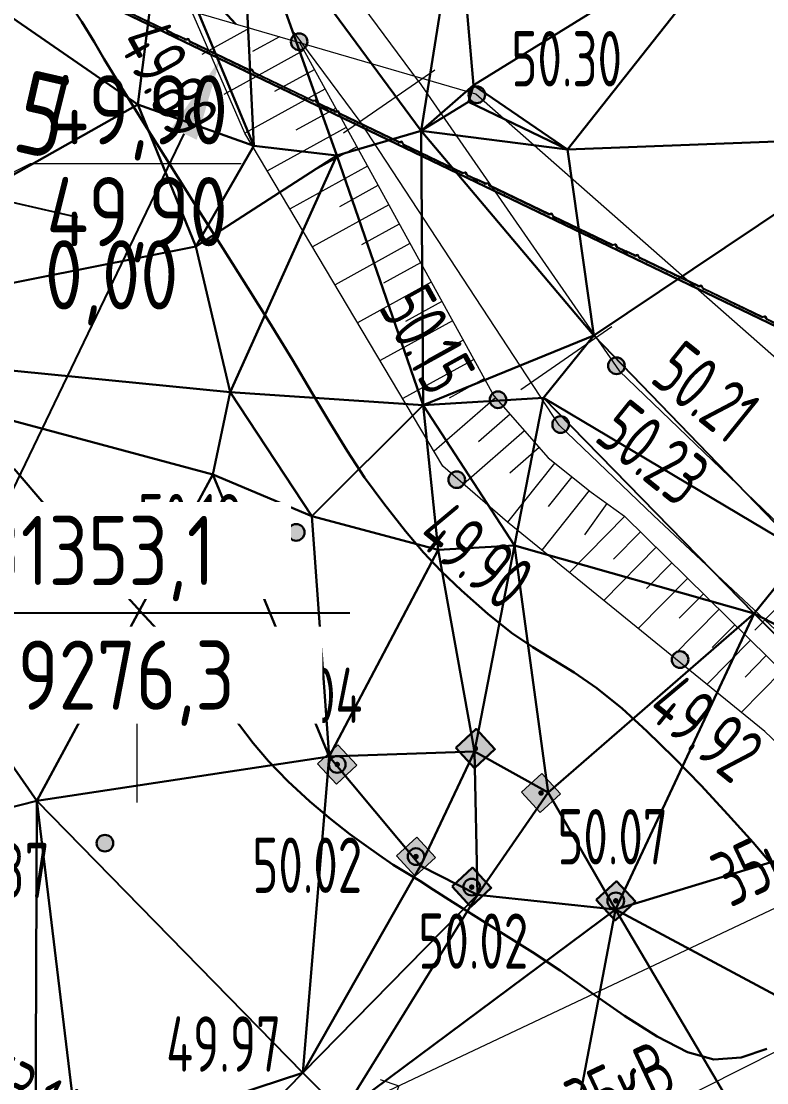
# Model space of a CAD drawing. Extents: x 1098675 to 1099684, y 381052 to 381453.
# Drawn here: x 1099297.91 to 1099311.37, y 381343.44 to 381362.6 of the extents above; entities that cross this region are included whole.
import ezdxf
from ezdxf.enums import TextEntityAlignment as Align

# ---------------------------------------------------------------- set-up
doc = ezdxf.new("R2010")
doc.units = 0
doc.header["$MEASUREMENT"] = 0
doc.set_wipeout_variables(frame=1)
doc.header["$PDMODE"] = 34
doc.header["$PDSIZE"] = -1
doc.linetypes.add('23', pattern=[3, 2, -1])
doc.linetypes.add('Территория ПС Мелитопольская$0$GOST2.303 5', pattern=[24, 20, -1.5, 1, -1.5])
doc.layers.get('0').update_dxf_attribs({"linetype": 'CONTINUOUS', "lineweight": 0})
doc.layers.get('Defpoints').update_dxf_attribs({"color": 252, "linetype": 'CONTINUOUS'})
for name, color, linetype, lineweight in [('ГП-ВП вар.1', 7, 'CONTINUOUS', 0), ('ГП-площади', 252, 'CONTINUOUS', 0), ('ГП_БЛАГОУСТРОЙСТВО_ огражднение', 5, 'ограждение2', 30), ('ГП_ТЕКСТ_размеры', 7, 'CONTINUOUS', 5), ('Разбивочный Благоустройство', 7, 'CONTINUOUS', 20), ('Съемка', 253, 'CONTINUOUS', 20), ('Тропа обхода предв.', 7, 'CONTINUOUS', 0)]:
    doc.layers.add(name, color=color, linetype=linetype, lineweight=lineweight)
for name, color, linetype in [('С_R_Мелитополь1_SRF-VIEW', 252, 'CONTINUOUS'), ('Территория ПС Мелитопольская$0$3_Осевая', 3, 'Территория ПС Мелитопольская$0$GOST2.303 5'), ('Территория ПС Мелитопольская$0$5_Заштрих', 6, 'CONTINUOUS')]:
    doc.layers.add(name, color=color, linetype=linetype)
doc.layers.add('Территория ПС Мелитопольская$0$0.3 Внутреннее ограждение', color=7, linetype='CONTINUOUS', true_color=0x93278f)
doc.styles.add('GOST 2.304', font='GOST2304A.ttf', dxfattribs={"height": 1.25})
doc.styles.add('TOPO_D431', font='GOST2304A.ttf')
doc.styles.add('txt', font='GOST2304A.ttf')
doc.styles.add('ГОСТ', font='GOST2304A.ttf', dxfattribs={"height": 2.5})
doc.styles.add('ГОСТ 2.304', font='GOST2304A.ttf')
doc.linetypes.add('ЗАБ сетка', pattern='A,2.5,["<",txt,S=1.2,R=90,X=0,Y=0],5,[">",txt,S=1.2,R=90,X=0,Y=-0.6],2.5', length=10)
doc.linetypes.add('ограждение2', pattern='A,0.25,-0.1,[132,ltypeshp.shx,S=0.1,R=0,X=-0.1,Y=0],-0.1,1', length=1.45)
doc.linetypes.add('ПОДОШВА_Дороги', pattern='A,0,[201,mapsigns2.shx,S=0.12,R=0,X=0,Y=0],-1.5', length=1.5)
doc.dimstyles.new('ISO-25', dxfattribs={"dimtxt": 1.5, "dimasz": 1.5, "dimexe": 1.25, "dimexo": 0, "dimtad": 1, "dimtxsty": 'TOPO_D431', "dimcen": 2.5, "dimazin": 0, "dimtfac": 1, "dimtmove": 0, "dimatfit": 3, "dimfxl": 1, "dimarcsym": 0})

# ---------------------------------------------------------------- blocks, each defined once
blk = doc.blocks.new('Территория ПС Мелитопольская$0$3D Панель ограждения L3030')
for p, q in [((5, -185), (5, 0)), ((5, 0), (10, 0)), ((7, -190), (34, -223)), ((10, -185), (10, 0)), ((38, -220), (11, -187)), ((5, -1460), (5, -265)), ((34, -227), (7, -260)), ((10, -1461), (10, -265)), ((11, -263), (38, -230)), ((34, -223), (38, -220)), ((34, -227), (38, -230)), ((34, -1498), (7, -1465)), ((7, -1535), (34, -1502)), ((11, -1462), (38, -1495)), ((38, -1505), (11, -1538)), ((34, -1498), (38, -1495)), ((34, -1502), (38, -1505)), ((5, -1540), (5, -2735)), ((10, -1540), (10, -2735)), ((5, -2815), (5, -3000)), ((34, -2773), (7, -2740)), ((7, -2810), (34, -2777)), ((10, -2815), (10, -3000)), ((11, -2737), (38, -2770)), ((38, -2780), (11, -2813)), ((34, -2773), (38, -2770)), ((34, -2777), (38, -2780)), ((5, -3000), (10, -3000))]:
    blk.add_line(p, q)
for centre in [(3, -25), (3, -175), (3, -275), (33, -225), (3, -425), (3, -575), (3, -725), (3, -825), (3, -975), (3, -1125), (3, -1275), (3, -1375), (3, -1450), (33, -1500), (3, -1550), (3, -1625), (3, -1725), (3, -1875), (3, -2025), (3, -2175), (3, -2275), (3, -2425), (3, -2575), (3, -2725), (3, -2825), (33, -2775), (3, -2975)]:
    blk.add_circle(centre, 2.5)
for centre, radius, start, end in [((13, -185), 7.5, 180, 219.486), ((13, -185), 2.5, 180, 219.486), ((13, -265), 7.5, 140.514, 180), ((13, -265), 2.5, 140.514, 180), ((33, -225), 2.5, 320.514, 39.486), ((33, -225), 7.5, 320.514, 39.486), ((13, -1460), 7.5, 180, 219.486), ((13, -1460), 2.5, 180, 219.486), ((33, -1500), 2.5, 320.514, 39.486), ((33, -1500), 7.5, 320.514, 39.486), ((13, -1540), 7.5, 140.514, 180), ((13, -1540), 2.5, 140.514, 180), ((13, -2735), 7.5, 180, 219.486), ((13, -2815), 7.5, 140.514, 180), ((13, -2735), 2.5, 180, 219.486), ((13, -2815), 2.5, 140.514, 180), ((33, -2775), 2.5, 320.514, 39.486), ((33, -2775), 7.5, 320.514, 39.486)]:
    blk.add_arc(centre, radius, start, end)
blk = doc.blocks.new('*U100')
at = {"layer": 'Территория ПС Мелитопольская$0$5_Заштрих'}
h = blk.add_hatch(dxfattribs=at)
h.set_pattern_fill('ANSI31', color=256)
h.set_pattern_definition([(45, (-3707.2358, -503.4625), (-2.245064, 2.245064), [])])
edge = h.paths.add_edge_path()
edge.add_line((-20, 27), (-20, -27))
edge.add_arc((-17, -27), 3, 180, 270)
edge.add_line((-17, -30), (17, -30))
edge.add_arc((17, -27), 3, 270, 360)
edge.add_line((20, -27), (20, 27))
edge.add_arc((17, 27), 3, 360, 450)
edge.add_line((17, 30), (-17, 30))
edge.add_arc((-17, 27), 3, 89.9979, 180.0021)
edge = h.paths.add_edge_path(flags=16)
edge.add_line((-18, 27), (-18, -27))
edge.add_arc((-17, -27), 1.5, 180, 270)
edge.add_line((-17, -28), (17, -28))
edge.add_arc((17, -27), 1.5, 270, 360)
edge.add_line((19, -27), (19, 27))
edge.add_arc((17, 27), 1.5, 360, 450)
edge.add_line((17, 29), (-17, 29))
edge.add_arc((-17, 27), 1.5, 90, 180)
for points in [[(-17, -30), (17, -30, 0.414214), (20, -27), (20, 27, 0.414214), (17, 30), (-17, 30, 0.414214), (-20, 27), (-20, -27, 0.414214)], [(-17, -28), (17, -28, 0.414214), (19, -27), (19, 27, 0.414214), (17, 29), (-17, 29, 0.414214), (-18, 27), (-18, -27, 0.414214)]]:
    blk.add_lwpolyline(points, format="xyb", close=True)
at = {"layer": 'Территория ПС Мелитопольская$0$3_Осевая'}
for p, q in [((-20, 0), (20, 0)), ((0, -30), (0, 30))]:
    blk.add_line(p, q, dxfattribs=at)
blk = doc.blocks.new('*U99')
at = {"xscale": -1, "rotation": 246.3533401105362}
for name, p in [('Территория ПС Мелитопольская$0$3D Панель ограждения L3030', (5494, -2416)), ('*U100', (5488, -2430)), ('Территория ПС Мелитопольская$0$3D Панель ограждения L3030', (8242, -3619)), ('*U100', (8236, -3633)), ('Территория ПС Мелитопольская$0$3D Панель ограждения L3030', (10990, -4823)), ('Территория ПС Мелитопольская$0$3D Панель ограждения L3030', (13739, -6026)), ('*U100', (10984, -4836)), ('*U100', (13733, -6040)), ('Территория ПС Мелитопольская$0$3D Панель ограждения L3030', (16487, -7229))]:
    blk.add_blockref(name, p, dxfattribs=at)
blk = doc.blocks.new('Территория ПС Мелитопольская')
at = {"layer": 'Территория ПС Мелитопольская$0$0.3 Внутреннее ограждение'}
blk.add_blockref('*U99', (681179, 587327), dxfattribs=at)
blk = doc.blocks.new('*D185')
at = {"layer": 'Defpoints', "color": 0, "linetype": 'Continuous', "lineweight": 60, "transparency": 16777216}
for p in [(1099295.239, 381364.938), (1099301.505, 381361.924), (1099274.103, 381320.995)]:
    blk.add_point(p, dxfattribs=at)
at = {"layer": 'ГП_ТЕКСТ_размеры', "color": 0, "linetype": 'Continuous', "lineweight": -2, "transparency": 16777216}
for p, q in [((1099295.239, 381364.938), (1099302.631, 381361.382)), ((1099281.019, 381319.333), (1099300.854, 381360.572)), ((1099274.103, 381320.995), (1099281.495, 381317.439))]:
    blk.add_line(p, q, dxfattribs=at)
at = {"layer": 'ГП_ТЕКСТ_размеры', "color": 0, "linetype": 'Continuous', "lineweight": 60, "transparency": 16777216}
for points in [[(1099300.629, 381360.681), (1099301.08, 381360.464), (1099301.505, 381361.924)], [(1099280.793, 381319.441), (1099281.244, 381319.224), (1099280.368, 381317.981)]]:
    blk.add_solid(points, dxfattribs=at)
at = {"layer": 'ГП_ТЕКСТ_размеры', "color": 0, "linetype": 'Continuous', "transparency": 16777216, "insert": (1099290.197, 381341.849), "char_height": 1.5, "attachment_point": 5, "rotation": 64.3129, "style": 'TOPO_D431'}
blk.add_mtext('48,76', dxfattribs=at)
blk = doc.blocks.new('*D244')
at = {"layer": 'Defpoints', "color": 0, "linetype": 'Continuous', "lineweight": 60, "transparency": 16777216}
for p in [(1099292.798, 381360.469), (1099292.12, 381359.541), (1099292.562, 381359.439)]:
    blk.add_point(p, dxfattribs=at)
at = {"layer": 'Разбивочный Благоустройство', "color": 0, "linetype": 'Continuous', "lineweight": -2, "transparency": 16777216}
for p, q in [((1099292.12, 381359.541), (1099292.635, 381361.789)), ((1099292.562, 381359.439), (1099293.078, 381361.687)), ((1099290.894, 381360.906), (1099289.432, 381361.241)), ((1099292.356, 381360.57), (1099292.798, 381360.469)), ((1099294.26, 381360.134), (1099298.927, 381359.065))]:
    blk.add_line(p, q, dxfattribs=at)
at = {"layer": 'Разбивочный Благоустройство', "color": 0, "linetype": 'Continuous', "lineweight": 60, "transparency": 16777216}
for points in [[(1099290.95, 381361.149), (1099290.838, 381360.662), (1099292.356, 381360.57)], [(1099294.316, 381360.378), (1099294.205, 381359.89), (1099292.798, 381360.469)]]:
    blk.add_solid(points, dxfattribs=at)
at = {"layer": 'Разбивочный Благоустройство', "color": 0, "linetype": 'Continuous', "lineweight": 20, "transparency": 16777216, "insert": (1099297.657, 381360.882), "char_height": 1.5, "attachment_point": 5, "rotation": 347.0924, "style": 'TOPO_D431'}
blk.add_mtext('0,5', dxfattribs=at)
blk = doc.blocks.new('Съемка')
at = {"layer": 'Съемка', "linetype": 'Continuous', "lineweight": -2}
h = blk.add_hatch(color=8, dxfattribs=at)
h.dxf.hatch_style = 1
edge = h.paths.add_edge_path()
edge.add_arc((1099302.929, 381362.234), 0.15, 0, 360)
h = blk.add_hatch(color=8, dxfattribs=at)
h.dxf.hatch_style = 1
edge = h.paths.add_edge_path()
edge.add_arc((1099302.929, 381362.234), 0.15, 0, 360)
h = blk.add_hatch(color=8, dxfattribs=at)
h.dxf.hatch_style = 1
edge = h.paths.add_edge_path()
edge.add_arc((1099306.136, 381361.277), 0.15, 0, 360)
h = blk.add_hatch(color=8, dxfattribs=at)
h.dxf.hatch_style = 1
edge = h.paths.add_edge_path()
edge.add_arc((1099306.136, 381361.277), 0.15, 0, 360)
h = blk.add_hatch(color=8, dxfattribs=at)
h.dxf.hatch_style = 1
edge = h.paths.add_edge_path()
edge.add_arc((1099308.656, 381356.384), 0.15, 0, 360)
h = blk.add_hatch(color=8, dxfattribs=at)
h.dxf.hatch_style = 1
edge = h.paths.add_edge_path()
edge.add_arc((1099308.656, 381356.384), 0.15, 0, 360)
h = blk.add_hatch(color=8, dxfattribs=at)
h.dxf.hatch_style = 1
edge = h.paths.add_edge_path()
edge.add_arc((1099306.518, 381355.769), 0.15, 0, 360)
h = blk.add_hatch(color=8, dxfattribs=at)
h.dxf.hatch_style = 1
edge = h.paths.add_edge_path()
edge.add_arc((1099306.518, 381355.769), 0.15, 0, 360)
h = blk.add_hatch(color=8, dxfattribs=at)
h.dxf.hatch_style = 1
edge = h.paths.add_edge_path()
edge.add_arc((1099307.649, 381355.322), 0.15, 0, 360)
h = blk.add_hatch(color=8, dxfattribs=at)
h.dxf.hatch_style = 1
edge = h.paths.add_edge_path()
edge.add_arc((1099307.649, 381355.322), 0.15, 0, 360)
h = blk.add_hatch(color=8, dxfattribs=at)
h.dxf.hatch_style = 1
edge = h.paths.add_edge_path()
edge.add_arc((1099305.773, 381354.326), 0.15, 0, 360)
h = blk.add_hatch(color=8, dxfattribs=at)
h.dxf.hatch_style = 1
edge = h.paths.add_edge_path()
edge.add_arc((1099305.773, 381354.326), 0.15, 0, 360)
h = blk.add_hatch(color=8, dxfattribs=at)
h.dxf.hatch_style = 1
edge = h.paths.add_edge_path()
edge.add_arc((1099302.876, 381353.375), 0.15, 0, 360)
h = blk.add_hatch(color=8, dxfattribs=at)
h.dxf.hatch_style = 1
edge = h.paths.add_edge_path()
edge.add_arc((1099302.876, 381353.375), 0.15, 0, 360)
h = blk.add_hatch(color=8, dxfattribs=at)
h.dxf.hatch_style = 1
edge = h.paths.add_edge_path()
edge.add_arc((1099309.804, 381351.077), 0.15, 0, 360)
h = blk.add_hatch(color=8, dxfattribs=at)
h.dxf.hatch_style = 1
edge = h.paths.add_edge_path()
edge.add_arc((1099309.804, 381351.077), 0.15, 0, 360)
at = {"layer": 'Съемка', "linetype": 'Continuous', "lineweight": -2, "true_color": 0xffffff}
h = blk.add_hatch(color=7, dxfattribs=at)
h.dxf.hatch_style = 1
h.paths.add_polyline_path([(1099305.757, 381349.487), (1099306.096, 381349.12), (1099306.463, 381349.459), (1099306.124, 381349.826)])
h = blk.add_hatch(color=7, dxfattribs=at)
h.dxf.hatch_style = 1
h.paths.add_polyline_path([(1099303.263, 381349.198), (1099303.602, 381348.831), (1099303.969, 381349.17), (1099303.63, 381349.537)])
at = {"layer": 'Съемка', "linetype": 'Continuous', "lineweight": -2}
h = blk.add_hatch(color=8, dxfattribs=at)
edge = h.paths.add_edge_path()
edge.add_arc((1099306.11, 381349.473), 0.05, -47.35, 312.65)
h = blk.add_hatch(color=8, dxfattribs=at)
h.dxf.hatch_style = 1
edge = h.paths.add_edge_path()
edge.add_arc((1099303.616, 381349.184), 0.15, 0, 360)
h = blk.add_hatch(color=8, dxfattribs=at)
edge = h.paths.add_edge_path()
edge.add_arc((1099303.616, 381349.184), 0.05, -47.35, 312.65)
at = {"layer": 'Съемка', "linetype": 'Continuous', "lineweight": -2, "true_color": 0xffffff}
h = blk.add_hatch(color=7, dxfattribs=at)
h.dxf.hatch_style = 1
h.paths.add_polyline_path([(1099306.943, 381348.683), (1099307.282, 381348.316), (1099307.649, 381348.655), (1099307.31, 381349.022)])
at = {"layer": 'Съемка', "linetype": 'Continuous', "lineweight": -2}
h = blk.add_hatch(color=8, dxfattribs=at)
edge = h.paths.add_edge_path()
edge.add_arc((1099307.296, 381348.669), 0.05, -47.35, 312.65)
h = blk.add_hatch(color=8, dxfattribs=at)
h.dxf.hatch_style = 1
edge = h.paths.add_edge_path()
edge.add_arc((1099299.424, 381347.763), 0.15, 0, 360)
h = blk.add_hatch(color=8, dxfattribs=at)
h.dxf.hatch_style = 1
edge = h.paths.add_edge_path()
edge.add_arc((1099299.424, 381347.763), 0.15, 0, 360)
at = {"layer": 'Съемка', "linetype": 'Continuous', "lineweight": -2, "true_color": 0xffffff}
h = blk.add_hatch(color=7, dxfattribs=at)
h.dxf.hatch_style = 1
h.paths.add_polyline_path([(1099304.685, 381347.535), (1099305.024, 381347.168), (1099305.391, 381347.507), (1099305.052, 381347.874)])
at = {"layer": 'Съемка', "linetype": 'Continuous', "lineweight": -2}
h = blk.add_hatch(color=8, dxfattribs=at)
h.dxf.hatch_style = 1
edge = h.paths.add_edge_path()
edge.add_arc((1099305.038, 381347.521), 0.15, 0, 360)
h = blk.add_hatch(color=8, dxfattribs=at)
edge = h.paths.add_edge_path()
edge.add_arc((1099305.038, 381347.521), 0.05, -47.35, 312.65)
at = {"layer": 'Съемка', "linetype": 'Continuous', "lineweight": -2, "true_color": 0xffffff}
h = blk.add_hatch(color=7, dxfattribs=at)
h.dxf.hatch_style = 1
h.paths.add_polyline_path([(1099305.691, 381346.983), (1099306.03, 381346.616), (1099306.397, 381346.955), (1099306.058, 381347.322)])
at = {"layer": 'Съемка', "linetype": 'Continuous', "lineweight": -2}
h = blk.add_hatch(color=8, dxfattribs=at)
h.dxf.hatch_style = 1
edge = h.paths.add_edge_path()
edge.add_arc((1099306.044, 381346.969), 0.15, 0, 360)
at = {"layer": 'Съемка', "linetype": 'Continuous', "lineweight": -2, "true_color": 0xffffff}
h = blk.add_hatch(color=7, dxfattribs=at)
h.dxf.hatch_style = 1
h.paths.add_polyline_path([(1099308.291, 381346.737), (1099308.63, 381346.369), (1099308.997, 381346.708), (1099308.659, 381347.075)])
at = {"layer": 'Съемка', "linetype": 'Continuous', "lineweight": -2}
h = blk.add_hatch(color=8, dxfattribs=at)
edge = h.paths.add_edge_path()
edge.add_arc((1099306.044, 381346.969), 0.05, -47.35, 312.65)
h = blk.add_hatch(color=8, dxfattribs=at)
h.dxf.hatch_style = 1
edge = h.paths.add_edge_path()
edge.add_arc((1099308.644, 381346.722), 0.15, 0, 360)
h = blk.add_hatch(color=8, dxfattribs=at)
edge = h.paths.add_edge_path()
edge.add_arc((1099308.644, 381346.722), 0.05, -47.35, 312.65)
at = {"layer": 'Съемка', "color": 8, "linetype": '23', "lineweight": 0, "flags": 128}
for points in [[(1099304.03, 381360.792), (1099298.546, 381368.197), (1099295.006, 381375.715), (1099292.304, 381383.921), (1099290.857, 381390.903), (1099289.544, 381398.461), (1099289.434, 381403.613)], [(1099305.085, 381361.52), (1099299.601, 381368.925), (1099296.061, 381376.443), (1099293.359, 381384.65), (1099291.912, 381391.632), (1099290.69, 381398.88), (1099290.578, 381403.115)]]:
    blk.add_lwpolyline(points, dxfattribs=at)
at = {"layer": 'Съемка', "color": 8, "linetype": 'ЗАБ сетка', "ltscale": 0.5, "flags": 128}
blk.add_lwpolyline([(1099331.485, 381355.727), (1099326.899, 381354.627), (1099325.852, 381354.38), (1099319.56, 381353.323), (1099317.143, 381352.964), (1099312.497, 381355.672), (1099306.116, 381361.286), (1099295.664, 381364.341), (1099295.07, 381368.983)], dxfattribs=at)
at = {"layer": 'Съемка', "color": 8, "lineweight": 30, "ltscale": 0.5, "flags": 128}
for points in [[(1099301.784, 381362.552), (1099301.781, 381362.557), (1099301.49, 381362.868)], [(1099298.801, 381362.903), (1099299.007, 381362.594), (1099299.231, 381362.23), (1099299.411, 381361.919), (1099299.717, 381361.419), (1099300.115, 381360.779), (1099300.574, 381360.048), (1099301.063, 381359.273), (1099301.549, 381358.504), (1099302.002, 381357.788), (1099302.388, 381357.174), (1099302.808, 381356.491), (1099303.166, 381355.887), (1099303.488, 381355.345), (1099303.794, 381354.845), (1099304.109, 381354.367), (1099304.456, 381353.894), (1099304.848, 381353.396), (1099305.173, 381353.009), (1099305.491, 381352.672), (1099305.858, 381352.324), (1099306.333, 381351.905), (1099306.76, 381351.563), (1099307.147, 381351.3), (1099307.517, 381351.075), (1099307.893, 381350.843), (1099308.299, 381350.564), (1099308.759, 381350.193), (1099309.207, 381349.784), (1099309.689, 381349.312), (1099310.183, 381348.802), (1099310.668, 381348.281), (1099311.121, 381347.774), (1099311.52, 381347.307)], [(1099311.37, 381344.048), (1099310.906, 381343.893), (1099310.411, 381343.856), (1099309.94, 381343.987), (1099309.392, 381344.269), (1099308.801, 381344.645), (1099308.205, 381345.062), (1099307.638, 381345.464), (1099307.138, 381345.797), (1099306.609, 381346.124), (1099306.124, 381346.43), (1099305.701, 381346.7), (1099305.356, 381346.922), (1099305.106, 381347.082), (1099304.838, 381347.245), (1099304.624, 381347.374), (1099304.365, 381347.55), (1099304.137, 381347.713), (1099303.842, 381347.928), (1099303.498, 381348.195), (1099303.119, 381348.513), (1099302.723, 381348.881), (1099302.376, 381349.245), (1099302.101, 381349.571), (1099301.85, 381349.895), (1099301.572, 381350.254), (1099301.219, 381350.681), (1099300.916, 381351.023), (1099300.527, 381351.448), (1099300.066, 381351.948), (1099299.546, 381352.515), (1099298.984, 381353.139), (1099298.392, 381353.811), (1099297.786, 381354.523)]]:
    blk.add_lwpolyline(points, dxfattribs=at)
at = {"layer": 'Съемка', "color": 8, "linetype": 'ПОДОШВА_Дороги', "lineweight": 0, "ltscale": 0.5, "flags": 128}
blk.add_lwpolyline([(1099340.526, 381327.786), (1099332.587, 381332.306), (1099328.204, 381334.954), (1099323.293, 381338.386), (1099317.679, 381343.759), (1099311.334, 381349.779), (1099306.689, 381353.559), (1099305.524, 381354.571), (1099301.95, 381360.586), (1099300.992, 381362.779)], dxfattribs=at)
at = {"layer": 'Съемка', "color": 8, "lineweight": 0}
for points in [[(1099302.034, 381362.479), (1099301.171, 381362.003)], [(1099302.573, 381362.322), (1099302.089, 381362.055)], [(1099303.008, 381362.078), (1099301.567, 381361.283)], [(1099303.2, 381361.729), (1099302.485, 381361.335)], [(1099303.391, 381361.38), (1099301.95, 381360.586)], [(1099303.584, 381361.031), (1099302.869, 381360.637)], [(1099303.776, 381360.683), (1099302.357, 381359.901)], [(1099303.968, 381360.334), (1099303.264, 381359.946)], [(1099304.16, 381359.986), (1099302.764, 381359.216)], [(1099304.352, 381359.637), (1099303.66, 381359.255)], [(1099304.545, 381359.288), (1099303.171, 381358.531)], [(1099304.737, 381358.94), (1099304.056, 381358.564)], [(1099304.929, 381358.591), (1099303.578, 381357.846)], [(1099305.121, 381358.242), (1099304.451, 381357.873)], [(1099305.313, 381357.894), (1099303.985, 381357.161)], [(1099305.506, 381357.545), (1099304.847, 381357.182)], [(1099305.698, 381357.197), (1099304.392, 381356.477)], [(1099305.89, 381356.848), (1099305.243, 381356.491)], [(1099306.082, 381356.499), (1099304.799, 381355.792)], [(1099306.274, 381356.151), (1099305.638, 381355.8)], [(1099306.474, 381355.807), (1099305.365, 381354.84)], [(1099306.736, 381355.507), (1099306.165, 381355.009)], [(1099306.997, 381355.207), (1099305.897, 381354.247)], [(1099307.259, 381354.907), (1099306.73, 381354.445)], [(1099307.539, 381354.626), (1099306.69, 381353.558)], [(1099307.851, 381354.379), (1099307.425, 381353.843)], [(1099308.162, 381354.131), (1099307.307, 381353.056)], [(1099308.485, 381353.897), (1099308.078, 381353.329)], [(1099308.808, 381353.665), (1099307.806, 381352.65)], [(1099309.091, 381353.385), (1099308.604, 381352.891)], [(1099309.375, 381353.106), (1099308.427, 381352.145)], [(1099309.658, 381352.826), (1099309.198, 381352.359)], [(1099309.942, 381352.547), (1099309.047, 381351.64)], [(1099310.225, 381352.267), (1099309.791, 381351.827)], [(1099310.508, 381351.987), (1099309.667, 381351.135)], [(1099310.792, 381351.708), (1099310.385, 381351.295)], [(1099311.075, 381351.428), (1099310.288, 381350.63)], [(1099311.359, 381351.149), (1099310.978, 381350.763)], [(1099311.642, 381350.869), (1099310.908, 381350.125)]]:
    blk.add_lwpolyline(points, dxfattribs=at)
at = {"layer": 'Съемка', "color": 8, "lineweight": 0, "flags": 128}
for points in [[(1099302.929, 381362.234), (1099306.445, 381355.84), (1099307.424, 381354.718), (1099308.199, 381354.102), (1099308.804, 381353.669), (1099312.524, 381349.999), (1099315.377, 381347.356), (1099317.827, 381345.486), (1099320.894, 381342.954), (1099324.344, 381340.089), (1099328.189, 381336.934), (1099332.909, 381334.157), (1099335.633, 381332.931), (1099337.357, 381331.935), (1099342.169, 381328.844)], [(1099305.085, 381361.52), (1099308.708, 381356.292), (1099317.422, 381347.915), (1099328.5, 381339.161), (1099347.937, 381328.166), (1099356.615, 381324.307), (1099366.208, 381320.583), (1099376.581, 381316.222), (1099379.753, 381314.934)], [(1099396.511, 381305.804), (1099365.454, 381318.904), (1099357.577, 381322.286), (1099347.455, 381326.639), (1099339.815, 381330.93), (1099334.713, 381333.856), (1099327.637, 381337.864), (1099318.126, 381345.489), (1099316.592, 381346.869), (1099309.325, 381353.681), (1099307.625, 381355.309), (1099304.03, 381360.792)]]:
    blk.add_lwpolyline(points, dxfattribs=at)
at = {"layer": 'Съемка', "color": 8}
for points in [[(1099305.375, 381361.72), (1099303.73, 381360.585)], [(1099308.574, 381357.084), (1099306.929, 381355.949)], [(1099312.549, 381353.034), (1099311.154, 381351.609)]]:
    blk.add_lwpolyline(points, dxfattribs=at)
at = {"layer": 'Съемка', "color": 8, "linetype": 'Continuous', "lineweight": 20}
for points in [[(1099297.931, 381340.133), (1099302.143, 381338.472), (1099302.919, 381342.524), (1099330.195, 381355.418), (1099349.653, 381346.319), (1099366.013, 381339.042), (1099402.016, 381321.604)], [(1099293.477, 381335.589), (1099295.277, 381336.834), (1099296.39, 381339.207), (1099302.525, 381337.272), (1099304.857, 381340.63), (1099330.472, 381353.561), (1099348.811, 381344.513), (1099365.128, 381337.121), (1099401.209, 381319.948)], [(1099304.394, 381343.498), (1099304.727, 381343.379), (1099304.608, 381343.046)]]:
    blk.add_lwpolyline(points, dxfattribs=at)
at = {"layer": 'Съемка', "color": 8, "linetype": 'Continuous', "lineweight": 20, "flags": 128}
for points in [[(1099300, 381351.5), (1099300, 381348.5)], [(1099298.5, 381350), (1099301.5, 381350)]]:
    blk.add_lwpolyline(points, dxfattribs=at)
at = {"layer": 'Съемка', "color": 8, "linetype": 'Continuous', "lineweight": -2}
for points in [[(1099305.757, 381349.487), (1099306.096, 381349.12), (1099306.463, 381349.459), (1099306.124, 381349.826)], [(1099305.691, 381346.983), (1099306.03, 381346.616), (1099306.397, 381346.955), (1099306.058, 381347.322)], [(1099308.291, 381346.737), (1099308.63, 381346.369), (1099308.997, 381346.708), (1099308.659, 381347.075)]]:
    blk.add_lwpolyline(points, close=True, dxfattribs=at)
at = {"layer": 'Съемка', "color": 8, "linetype": 'Continuous', "lineweight": 20}
for points in [[(1099303.263, 381349.198), (1099303.602, 381348.831), (1099303.969, 381349.17), (1099303.63, 381349.537)], [(1099306.943, 381348.683), (1099307.282, 381348.316), (1099307.649, 381348.655), (1099307.31, 381349.022)], [(1099304.685, 381347.535), (1099305.024, 381347.168), (1099305.391, 381347.507), (1099305.052, 381347.874)]]:
    blk.add_lwpolyline(points, close=True, dxfattribs=at)
at = {"layer": 'Съемка', "color": 8, "linetype": 'Continuous', "lineweight": -2}
for centre in [(1099302.929, 381362.234), (1099302.929, 381362.234), (1099306.136, 381361.277), (1099306.136, 381361.277), (1099308.656, 381356.384), (1099308.656, 381356.384), (1099306.518, 381355.769), (1099306.518, 381355.769), (1099307.649, 381355.322), (1099307.649, 381355.322), (1099305.773, 381354.326), (1099305.773, 381354.326), (1099302.876, 381353.375), (1099302.876, 381353.375), (1099309.804, 381351.077), (1099309.804, 381351.077), (1099303.616, 381349.184), (1099299.424, 381347.763), (1099299.424, 381347.763), (1099305.038, 381347.521), (1099306.044, 381346.969), (1099308.644, 381346.722)]:
    blk.add_circle(centre, 0.15, dxfattribs=at)
at = {"layer": 'Съемка', "color": 8, "lineweight": 30, "style": 'ГОСТ', "width": 0.8}
for s, rotation, p in [('49.89', 298.8674, (1099299.63, 381362.233)), ('50.15', 299.0057, (1099304.35, 381357.441)), ('50.21', 321.1262, (1099309.236, 381356.109)), ('50.23', 321.1262, (1099308.23, 381355.047)), ('49.90', 321.1262, (1099305, 381353.219)), ('49.92', 321.1262, (1099309.148, 381350.099))]:
    blk.add_text(s, height=1, rotation=rotation, dxfattribs=at).set_placement(p)
for s, p in [('50.30', (1099306.761, 381361.427)), ('50.12', (1099300.019, 381353.069)), ('50.04', (1099302.042, 381349.932)), ('50.07', (1099307.59, 381347.379)), ('50.02', (1099302.084, 381346.865)), ('49.87', (1099296.34, 381346.769)), ('50.02', (1099305.081, 381345.494)), ('49.97', (1099300.529, 381343.636))]:
    blk.add_text(s, height=1, dxfattribs=at).set_placement(p)
at = {"layer": 'Съемка', "color": 8, "style": 'ГОСТ', "width": 0.8}
for p in [(1099311.36, 381347.451), (1099308.719, 381343.369)]:
    blk.add_text('35кВ', height=1, rotation=25.3672, dxfattribs=at).set_placement(p, align=Align.MIDDLE_CENTER)
blk.add_text('53.14', height=1, rotation=332.9, dxfattribs=at).set_placement((1099297.226, 381343.629), align=Align.MIDDLE_LEFT)

msp = doc.modelspace()

# ---------------------------------------------------------------- block references
at = {"layer": 'Съемка', "color": 6, "lineweight": 30}
msp.add_blockref('Съемка', (0, 0), dxfattribs=at)

# ---------------------------------------------------------------- next in the draw order: linework, layer by layer
at = {"layer": 'ГП-ВП вар.1', "color": 0, "linetype": 'ByBlock', "lineweight": 18}
for points in [[(1099291.213, 381356.567), (1099298.078, 381360.036)], [(1099298.078, 381360.036), (1099301.882, 381360.036)]]:
    msp.add_lwpolyline(points, dxfattribs=at)
at = {"layer": 'ГП_БЛАГОУСТРОЙСТВО_ огражднение', "color": 5, "linetype": 'ограждение2', "ltscale": 3}
msp.add_lwpolyline([(1099295.239, 381364.938), (1099318.913, 381353.542), (1099333.556, 381356.747)], dxfattribs=at)
at = {"layer": 'ГП_ТЕКСТ_размеры', "linetype": 'Continuous', "lineweight": 25, "ltscale": 0.5}
msp.add_line((1099292.532, 381351.922), (1099303.845, 381351.922), dxfattribs=at)
at = {"layer": 'С_R_Мелитополь1_SRF-VIEW', "linetype": 'Continuous'}
for points in [[(1099316.849, 381365.319), (1099313.592, 381360.51), (1099311.184, 381364.61)], [(1099301.882, 381365.029), (1099302.109, 381360.355), (1099300.435, 381364.401)], [(1099301.882, 381365.029), (1099303.608, 381360.177), (1099302.109, 381360.355)], [(1099303.608, 381360.177), (1099301.882, 381365.029), (1099305.13, 381360.628)], [(1099305.13, 381360.628), (1099301.882, 381365.029), (1099305.785, 381364.761)], [(1099305.13, 381360.628), (1099305.785, 381364.761), (1099306.078, 381361.448)], [(1099306.078, 381361.448), (1099305.785, 381364.761), (1099311.184, 381364.61)], [(1099306.078, 381361.448), (1099311.184, 381364.61), (1099307.771, 381360.291)], [(1099311.184, 381364.61), (1099313.592, 381360.51), (1099307.771, 381360.291)], [(1099300.015, 381361.099), (1099296.742, 381363.363), (1099300.435, 381364.401)], [(1099300.015, 381361.099), (1099300.435, 381364.401), (1099302.109, 381360.355)], [(1099300.015, 381361.099), (1099292.43, 381356.824), (1099296.742, 381363.363)], [(1099306.078, 381361.448), (1099305.985, 381361.151), (1099305.13, 381360.628)], [(1099305.985, 381361.151), (1099306.078, 381361.448), (1099307.771, 381360.291)], [(1099300.015, 381361.099), (1099301.065, 381358.535), (1099292.43, 381356.824)], [(1099302.109, 381360.355), (1099301.065, 381358.535), (1099300.015, 381361.099)], [(1099307.771, 381360.291), (1099305.13, 381360.628), (1099305.985, 381361.151)], [(1099305.165, 381355.67), (1099303.608, 381360.177), (1099305.13, 381360.628)], [(1099308.248, 381356.931), (1099305.165, 381355.67), (1099305.13, 381360.628)], [(1099308.248, 381356.931), (1099305.13, 381360.628), (1099307.771, 381360.291)], [(1099313.592, 381360.51), (1099308.248, 381356.931), (1099307.771, 381360.291)], [(1099312.032, 381353.011), (1099308.248, 381356.931), (1099313.592, 381360.51)], [(1099303.608, 381360.177), (1099301.065, 381358.535), (1099302.109, 381360.355)], [(1099301.682, 381355.909), (1099301.065, 381358.535), (1099303.608, 381360.177)], [(1099301.682, 381355.909), (1099303.608, 381360.177), (1099305.165, 381355.67)], [(1099301.065, 381358.535), (1099301.682, 381355.909), (1099292.43, 381356.824)], [(1099307.338, 381355.807), (1099305.165, 381355.67), (1099308.248, 381356.931)], [(1099307.338, 381355.807), (1099308.248, 381356.931), (1099312.032, 381353.011)], [(1099298.192, 381348.527), (1099292.312, 381347.029), (1099292.43, 381356.824)], [(1099292.43, 381356.824), (1099301.682, 381355.909), (1099301.37, 381354.417)], [(1099301.37, 381354.417), (1099298.192, 381348.527), (1099292.43, 381356.824)], [(1099301.682, 381355.909), (1099303.156, 381353.668), (1099301.37, 381354.417)], [(1099303.156, 381353.668), (1099301.682, 381355.909), (1099305.165, 381355.67)], [(1099306.814, 381353.138), (1099305.165, 381355.67), (1099307.338, 381355.807)], [(1099307.338, 381355.807), (1099311.142, 381351.912), (1099306.814, 381353.138)], [(1099307.338, 381355.807), (1099312.032, 381353.011), (1099311.142, 381351.912)], [(1099305.439, 381353.057), (1099303.156, 381353.668), (1099305.165, 381355.67)], [(1099306.814, 381353.138), (1099305.439, 381353.057), (1099305.165, 381355.67)], [(1099301.37, 381354.417), (1099303.469, 381349.328), (1099298.192, 381348.527)], [(1099303.156, 381353.668), (1099303.469, 381349.328), (1099301.37, 381354.417)], [(1099305.439, 381353.057), (1099303.469, 381349.328), (1099303.156, 381353.668)], [(1099306.091, 381349.418), (1099303.469, 381349.328), (1099305.439, 381353.057)], [(1099306.814, 381353.138), (1099306.091, 381349.418), (1099305.439, 381353.057)], [(1099307.424, 381348.675), (1099306.091, 381349.418), (1099306.814, 381353.138)], [(1099307.424, 381348.675), (1099306.814, 381353.138), (1099311.142, 381351.912)], [(1099311.142, 381351.912), (1099312.032, 381353.011), (1099315.711, 381349.54)], [(1099308.639, 381346.568), (1099307.424, 381348.675), (1099311.142, 381351.912)], [(1099314.671, 381348.4), (1099308.639, 381346.568), (1099311.142, 381351.912)], [(1099314.671, 381348.4), (1099311.142, 381351.912), (1099315.711, 381349.54)], [(1099303.469, 381349.328), (1099306.091, 381349.418), (1099305.119, 381347.355)], [(1099305.119, 381347.355), (1099306.091, 381349.418), (1099306.147, 381346.828)], [(1099307.424, 381348.675), (1099306.147, 381346.828), (1099306.091, 381349.418)], [(1099302.997, 381343.616), (1099298.192, 381348.527), (1099303.469, 381349.328)], [(1099302.997, 381343.616), (1099303.469, 381349.328), (1099305.119, 381347.355)], [(1099307.424, 381348.675), (1099308.639, 381346.568), (1099306.147, 381346.828)], [(1099298.192, 381348.527), (1099298.169, 381342.374), (1099292.312, 381347.029)], [(1099298.945, 381342.284), (1099298.169, 381342.374), (1099298.192, 381348.527)], [(1099298.945, 381342.284), (1099298.192, 381348.527), (1099302.997, 381343.616)], [(1099314.671, 381348.4), (1099312.721, 381344.378), (1099308.639, 381346.568)], [(1099302.997, 381343.616), (1099305.119, 381347.355), (1099306.147, 381346.828)], [(1099291.864, 381346.007), (1099292.312, 381347.029), (1099298.169, 381342.374)], [(1099306.147, 381346.828), (1099303.717, 381342.899), (1099302.997, 381343.616)], [(1099308.639, 381346.568), (1099303.717, 381342.899), (1099306.147, 381346.828)], [(1099308.639, 381346.568), (1099307.246, 381339.219), (1099303.717, 381342.899)], [(1099308.639, 381346.568), (1099311.929, 381340.992), (1099307.246, 381339.219)], [(1099308.639, 381346.568), (1099312.721, 381344.378), (1099311.929, 381340.992)], [(1099291.864, 381346.007), (1099298.169, 381342.374), (1099297.778, 381341.582)], [(1099301.895, 381342.49), (1099298.945, 381342.284), (1099302.997, 381343.616)], [(1099303.717, 381342.899), (1099301.895, 381342.49), (1099302.997, 381343.616)]]:
    msp.add_3dface(points, dxfattribs=at)

# ---------------------------------------------------------------- next in the draw order: block references
at = {"layer": 'Тропа обхода предв.', "xscale": 0.001, "yscale": 0.001, "zscale": 0.001, "rotation": 357.9626094329727}
msp.add_blockref('Территория ПС Мелитопольская', (1098593.679, 380802.216), dxfattribs=at)

# ---------------------------------------------------------------- next in the draw order: texts
at = {"layer": 'ГП-ВП вар.1', "color": 1, "lineweight": 20, "insert": (1099298.37, 381361.63), "char_height": 1.25, "width": 4.51737, "attachment_point": 1, "style": 'GOST 2.304'}
msp.add_mtext('49,90', dxfattribs=at)
at = {"layer": 'ГП-ВП вар.1', "lineweight": 20, "insert": (1099298.367, 381359.791), "char_height": 1.25, "width": 4.51737, "attachment_point": 1, "style": 'GOST 2.304'}
msp.add_mtext('49,90', dxfattribs=at)
at = {"layer": 'ГП-площади', "color": 3, "lineweight": 20, "insert": (1099298.337, 381358.65), "char_height": 1.25, "width": 4.51737, "attachment_point": 1, "style": 'GOST 2.304'}
msp.add_mtext('0,00', dxfattribs=at)

# ---------------------------------------------------------------- next in the draw order: dimensions: what is measured, and where the dimension line sits
at = {"layer": 'ГП_ТЕКСТ_размеры', "color": 7, "linetype": 'Continuous'}
dim = msp.add_linear_dim(base=(1099301.505, 381361.924), p1=(1099274.103, 381320.995), p2=(1099295.239, 381364.938), angle=64.3129, dimstyle='ISO-25', dxfattribs=at)
dim.commit()
dim.dimension.update_dxf_attribs({"geometry": '*D185', "text_midpoint": (1099291.539, 381341.204), "dimtype": 161})
at = {"layer": 'Разбивочный Благоустройство', "color": 7, "linetype": 'Continuous', "lineweight": 20}
dim = msp.add_aligned_dim(p1=(1099292.12, 381359.541), p2=(1099292.562, 381359.439), distance=1.056, text='0,5', dimstyle='ISO-25', dxfattribs=at)
dim.commit()
dim.dimension.update_dxf_attribs({"geometry": '*D244', "text_midpoint": (1099297.657, 381360.882)})

# ---------------------------------------------------------------- next in the draw order: wipeouts: each hides what was drawn before it
at = {"color": 7, "linetype": 'Continuous', "lineweight": 25, "ltscale": 0.5, "true_color": 0xffffff}
for points in [[(1099293.595, 381352.172), (1099302.782, 381352.172), (1099302.782, 381353.922), (1099293.595, 381353.922)], [(1099293.032, 381349.922), (1099303.345, 381349.922), (1099303.345, 381351.672), (1099293.032, 381351.672)]]:
    msp.add_wipeout(points, dxfattribs=at).dxf.layer = 'ГП_ТЕКСТ_размеры'

# ---------------------------------------------------------------- next in the draw order: texts
at = {"layer": 'ГП_ТЕКСТ_размеры', "linetype": 'Continuous', "lineweight": 25, "ltscale": 0.5, "style": 'ГОСТ 2.304'}
msp.add_text('Х=381353,1', height=1.25, dxfattribs=at).set_placement((1099298.189, 381352.422), align=Align.CENTER)
msp.add_text('У=1099276,3', height=1.25, dxfattribs=at).set_placement((1099298.189, 381351.422), align=Align.TOP_CENTER)

doc.saveas('drawing.dxf')
